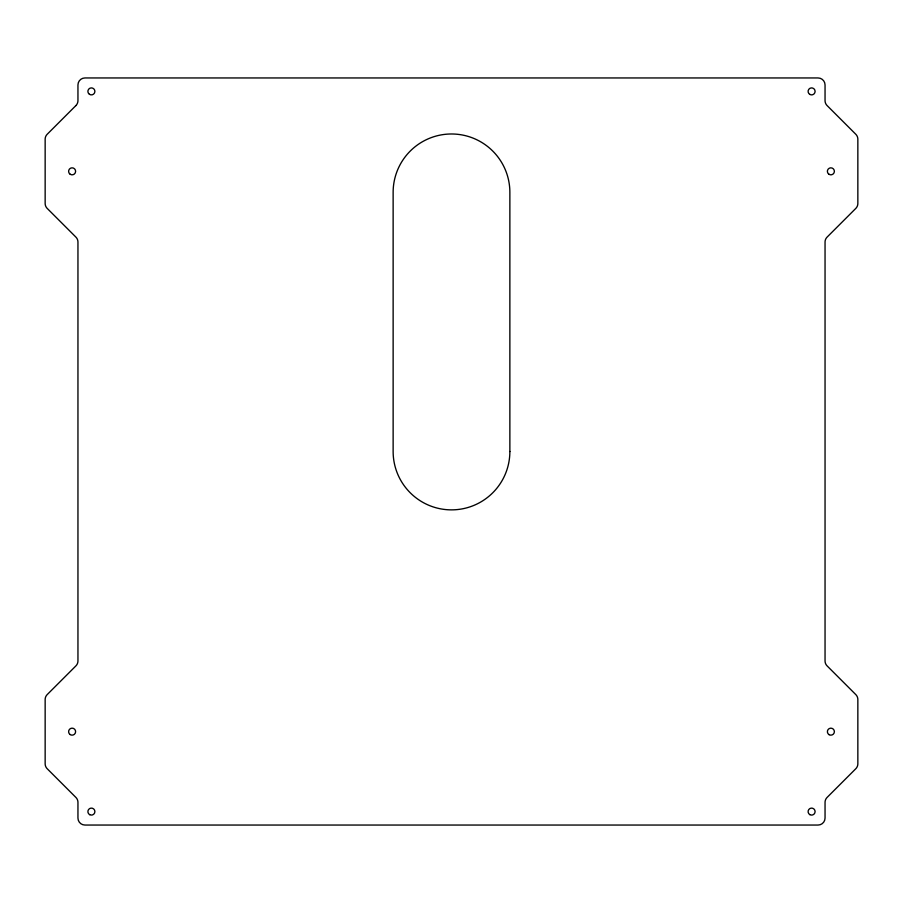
<?xml version="1.0" encoding="UTF-8"?>
<svg xmlns="http://www.w3.org/2000/svg" width="903" height="903" viewBox="0 0 903 903"><rect width="100%" height="100%" fill="white"/><g stroke="black" fill="none" stroke-linecap="round" stroke-linejoin="round"><path stroke-width="1.35" d="M75.897 105.572L47.204 134.265A7.01 7.01 0 0 0 45.15 139.22L45.15 203.457A7.01 7.01 0 0 0 47.204 208.412L75.897 237.105A7.01 7.01 0 0 1 77.951 242.06L77.951 660.94A7.01 7.01 0 0 1 75.897 665.895L47.204 694.588A7.01 7.01 0 0 0 45.15 699.543L45.15 763.78A7.01 7.01 0 0 0 47.204 768.735L75.897 797.428A7.01 7.01 0 0 1 77.951 802.383L77.951 818.039A7.01 7.01 0 0 0 84.961 825.049L818.039 825.049A7.01 7.01 0 0 0 825.049 818.039L825.049 802.383A7.01 7.01 0 0 1 827.103 797.428L855.796 768.735A7.01 7.01 0 0 0 857.85 763.78L857.85 699.543A7.01 7.01 0 0 0 855.796 694.588L827.103 665.895A7.01 7.01 0 0 1 825.049 660.94L825.049 242.06A7.01 7.01 0 0 1 827.103 237.105L855.796 208.412A7.01 7.01 0 0 0 857.85 203.457L857.85 139.22A7.01 7.01 0 0 0 855.796 134.265L827.103 105.572A7.01 7.01 0 0 1 825.049 100.617L825.049 84.961A7.01 7.01 0 0 0 818.039 77.951L84.961 77.951A7.01 7.01 0 0 0 77.951 84.961L77.951 100.617A7.01 7.01 0 0 1 75.897 105.572M509.868 451.5L509.868 192.35A58.368 58.368 0 0 0 451.5 133.983A58.368 58.368 0 0 0 393.132 192.35L393.132 451.5A58.368 58.368 0 0 0 451.5 509.868A58.368 58.368 0 0 0 509.868 451.5M89.645 814.641A3.499 3.499 0 0 0 94.894 811.605A3.499 3.499 0 0 0 89.645 808.569A3.499 3.499 0 0 0 89.645 814.641M809.856 814.641A3.499 3.499 0 0 0 815.104 811.605A3.499 3.499 0 0 0 809.856 808.569A3.499 3.499 0 0 0 809.856 814.641M809.856 94.431A3.499 3.499 0 0 0 815.104 91.395A3.499 3.499 0 0 0 809.856 88.359A3.499 3.499 0 0 0 809.856 94.431M89.431 94.296A3.499 3.499 0 0 0 94.883 91.643A3.499 3.499 0 0 0 89.86 88.246A3.499 3.499 0 0 0 89.431 94.296M828.92 174.234A3.499 3.499 0 0 0 834.372 171.593A3.499 3.499 0 0 0 829.349 168.184A3.499 3.499 0 0 0 828.92 174.234M829.135 734.692A3.499 3.499 0 0 0 834.383 731.656A3.499 3.499 0 0 0 829.135 728.631A3.499 3.499 0 0 0 829.135 734.692M70.152 734.557A3.499 3.499 0 0 0 75.604 731.915A3.499 3.499 0 0 0 70.581 728.507A3.499 3.499 0 0 0 70.152 734.557M70.152 174.234A3.499 3.499 0 0 0 75.604 171.593A3.499 3.499 0 0 0 70.581 168.184A3.499 3.499 0 0 0 70.152 174.234"/></g></svg>
